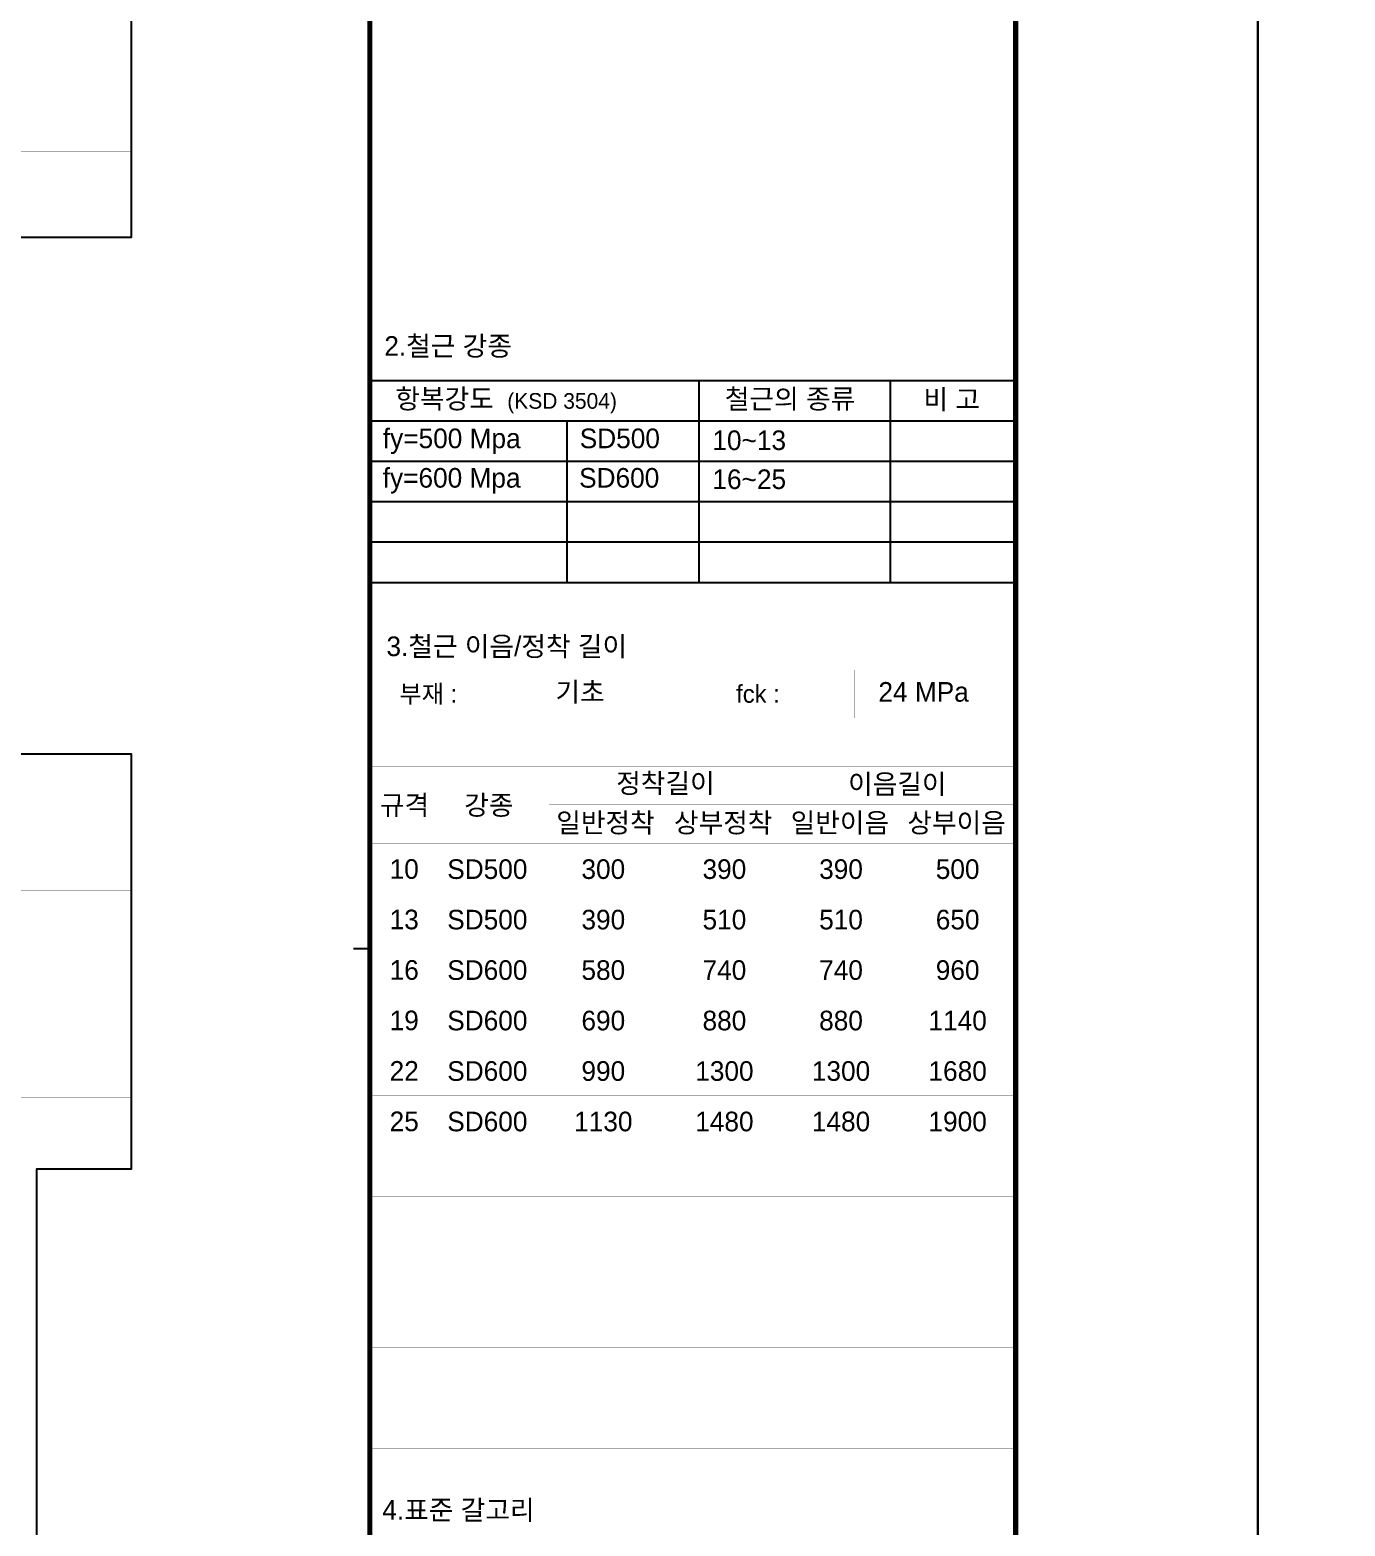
# Model space of a CAD drawing. Header units: millimetres. Extents: x 262481 to 2519995, y -394348 to 364571.
# Drawn here: x 507813 to 517333, y -170422 to -159596 of the extents above; entities that cross this region are included whole.
import ezdxf
from ezdxf.enums import TextEntityAlignment as Align

# ---------------------------------------------------------------- set-up
doc = ezdxf.new("R2010")
doc.units = ezdxf.units.MM
doc.header["$LTSCALE"] = 65
doc.layers.add('XREBAR', color=1, linetype='Continuous')
doc.layers.add('버림', color=8, linetype='Continuous')
doc.styles.add('XRebarSheet', font='Hmkmrhd_0.ttf')

# ---------------------------------------------------------------- blocks, each defined once
blk = doc.blocks.new('dhs_sheet2e')
at = {"color": 7}
for p, q in [((73013.1, 36694), (81003.6, 36694)), ((77085.8, 36694), (77085.8, 34197)), ((79453.7, 36694), (79453.7, 34197)), ((73013.1, 36194.6), (81003.6, 36194.6)), ((75452.6, 36194.6), (75452.6, 34197)), ((73013.1, 35695.2), (81003.6, 35695.2)), ((73013.1, 35195.8), (81003.6, 35195.8)), ((73013.1, 34696.4), (81003.6, 34696.4)), ((73013.1, 34197), (81003.6, 34197)), ((73013.1, 29664.7), (72813.3, 29664.7))]:
    blk.add_line(p, q, dxfattribs=at)
blk.add_lwpolyline([(84000, 0), (84000, 59329.4), (0, 59329.4), (0, 0)], close=True, dxfattribs=at)
at = {"color": 30, "const_width": 64.9}
blk.add_lwpolyline([(81003.6, 57331.7), (2996.4, 57331.7), (2996.4, 1997.6), (81003.6, 1997.6)], close=True, dxfattribs=at)
at = {"color": 30}
for points, const_width in [([(73013.1, 1997.6), (73013.1, 57331.7)], 64.9), ([(73013.1, 37482.7), (81003.6, 37482.7)], 1.25)]:
    blk.add_lwpolyline(points, dxfattribs=dict(at, const_width=const_width))
at = {"ltscale": 2, "const_width": 1.25}
for points in [[(73013.1, 36694), (73013.1, 34197)], [(81003.6, 36694), (81003.6, 34197)], [(73013.1, 33114.4), (73013.1, 32518)], [(81003.6, 32518), (81003.6, 33114.4)], [(73013.1, 31595.4), (73013.1, 23480)], [(81003.6, 23480), (81003.6, 31595.4)]]:
    blk.add_lwpolyline(points, dxfattribs=at)
at = {"color": 7, "const_width": 1.25}
for points in [[(73013.1, 33114.4), (81003.6, 33114.4)], [(75010.7, 32518), (75010.7, 33114.4)], [(77008.3, 33114.4), (77008.3, 32518)], [(79005.9, 32518), (79005.9, 33114.4)], [(73013.1, 32518), (81003.6, 32518)], [(73013.1, 31920), (81003.6, 31920)], [(73839.2, 31920), (73839.2, 23480)], [(75231.7, 31920), (75231.7, 23480)], [(78117.6, 31920), (78117.6, 23480)], [(75231.7, 31445.6), (81003.6, 31445.6)], [(76674.7, 31445.6), (76674.7, 23480)], [(79560.6, 31445.6), (79560.6, 23480)], [(73013.1, 30971.1), (81003.6, 30971.1)], [(73013.1, 30346.9), (81003.6, 30346.9)], [(73013.1, 29722.6), (81003.6, 29722.6)], [(73013.1, 29098.3), (81003.6, 29098.3)], [(73013.1, 28474.1), (81003.6, 28474.1)], [(73013.1, 27849.8), (81003.6, 27849.8)], [(73013.1, 27225.6), (81003.6, 27225.6)], [(73013.1, 26601.3), (81003.6, 26601.3)], [(73013.1, 25977.1), (81003.6, 25977.1)], [(73013.1, 25352.8), (81003.6, 25352.8)], [(73013.1, 24728.5), (81003.6, 24728.5)], [(73013.1, 24104.3), (81003.6, 24104.3)], [(73013.1, 23480), (81003.6, 23480)]]:
    blk.add_lwpolyline(points, dxfattribs=at)
at = {"color": 7, "ltscale": 2, "const_width": 1.25}
blk.add_lwpolyline([(77008.3, 32518), (77008.3, 33114.4)], dxfattribs=at)
at = {"color": 7, "style": 'XRebarSheet'}
for s, height, p in [('2.철근 강종', 242.71, (73193, 37000.1)), ('3.철근 이음/정착 길이', 242.711, (73219.2, 33284.8)), ('4.표준 갈고리', 242.71, (73168.2, 22602.8))]:
    blk.add_text(s, height=height, dxfattribs=at).set_placement(p)
at = {"color": 3, "style": 'XRebarSheet'}
for s, height, p in [('항복강도', 242.71, (73329, 36346.4)), ('(KSD 3504)', 194.17, (74714.3, 36344.3)), ('철근의 종류', 242.71, (77406.6, 36345.3)), ('비 고', 242.71, (79864.2, 36338.4)), ('부재 :', 220, (73378.9, 32707.9)), ('fck :', 220, (77546.2, 32707.9)), ('규격', 242.71, (73138.4, 31320.7)), ('강종', 242.71, (74182, 31320.7))]:
    blk.add_text(s, height=height, dxfattribs=at).set_placement(p)
blk = doc.blocks.new('xdfndgns')
at = {"color": 3, "linetype": 'ByBlock'}
blk.add_lwpolyline([(18330, 0), (21330, 0), (21330, 1785), (24535, 1785), (24535, 0), (27435, 0), (27435, -600), (38160, -600), (38160, 2400), (37075, 2400), (37075, 6350), (38160, 6350), (38160, 9350), (37475, 9350), (37475, 13090), (38160, 13090), (38160, 16090), (36725, 16090), (36725, 19830), (38160, 19830), (38160, 22830)], dxfattribs=at)

msp = doc.modelspace()

# ---------------------------------------------------------------- linework, layer by layer
at = {"layer": 'XREBAR', "color": 171, "linetype": 'Continuous', "const_width": 1}
for points in [[(502549.1, -160511.4), (502549.1, -160511.4), (503774.1, -160511.4), (503792.8, -160506.3), (503806.6, -160492.6), (503811.6, -160473.9), (508549.1, -160473.9), (508549.1, -160473.9)], [(503249.1, -165858.9), (503249.1, -165858.9), (504314.1, -165858.9), (504332.8, -165853.8), (504346.6, -165840.1), (504351.6, -165821.4), (508549.1, -165821.4), (508549.1, -165821.4)], [(502549.1, -167356.4), (502549.1, -167356.4), (503824.1, -167356.4), (503842.8, -167351.3), (503856.6, -167337.6), (503861.6, -167318.9), (508549.1, -167318.9), (508549.1, -167318.9)], [(502564.1, -168681.4), (502564.1, -168681.4), (503824.1, -168681.4), (503842.8, -168676.3), (503856.6, -168662.6), (503861.6, -168643.9), (507864.1, -168643.9), (507864.1, -168643.9)]]:
    msp.add_lwpolyline(points, dxfattribs=at).dxf.unprotected_set("ltscale", 0)

# ---------------------------------------------------------------- block references
at = {"color": 255, "xscale": 0.5849999991953608, "yscale": 0.5849999991953608, "zscale": 0.5849999991953608}
for p in [(467560.9, -183599), (516700.9, -183599)]:
    msp.add_blockref('dhs_sheet2e', p, dxfattribs=at)
at = {"layer": '버림'}
msp.add_blockref('xdfndgns', (470389.1, -180926.4), dxfattribs=at)

# ---------------------------------------------------------------- texts
at = {"color": 3, "style": 'XRebarSheet'}
for s, p in [('fy=500 Mpa', (510368, -162622.8)), ('SD500', (511793.2, -162622.9)), ('10~13', (512753.4, -162636.4)), ('fy=600 Mpa', (510367.4, -162908.4)), ('SD600', (511788.6, -162908.4)), ('16~25', (512753.9, -162918.4)), ('기초', (511618, -164457.3)), ('24 MPa', (513955.2, -164457.3))]:
    msp.add_text(s, height=141.99, dxfattribs=at).set_placement(p)
for s, p in [('정착길이', (512413.5, -165047)), ('이음길이', (514091.9, -165052.3)), ('일반정착', (511979.5, -165332.7)), ('상부정착', (512831.7, -165332.7)), ('일반이음', (513676.3, -165332.7)), ('상부이음', (514521.2, -165332.7)), ('10', (510522.7, -165667.9)), ('SD500', (511124.5, -165668.8)), ('300', (511964, -165668.8)), ('390', (512840.5, -165668.8)), ('390', (513684.6, -165668.8)), ('500', (514528.8, -165668.8)), ('13', (510522.7, -166033.1)), ('SD500', (511124.5, -166034)), ('390', (511964, -166034)), ('510', (512840.5, -166034)), ('510', (513684.6, -166034)), ('650', (514528.8, -166034)), ('16', (510522.7, -166398.3)), ('SD600', (511124.5, -166399.2)), ('580', (511964, -166399.2)), ('740', (512840.5, -166399.2)), ('740', (513684.6, -166399.2)), ('960', (514528.8, -166399.2)), ('19', (510522.7, -166763.5)), ('SD600', (511124.5, -166764.4)), ('690', (511964, -166764.4)), ('880', (512840.5, -166764.4)), ('880', (513684.6, -166764.4)), ('1140', (514528.8, -166764.4)), ('22', (510522.7, -167128.7)), ('SD600', (511124.5, -167129.6)), ('990', (511964, -167129.6)), ('1300', (512840.5, -167129.6)), ('1300', (513684.6, -167129.6)), ('1680', (514528.8, -167129.6)), ('25', (510522.7, -167493.9)), ('SD600', (511124.5, -167494.8)), ('1130', (511964, -167494.8)), ('1480', (512840.5, -167494.8)), ('1480', (513684.6, -167494.8)), ('1900', (514528.8, -167494.8))]:
    msp.add_text(s, height=141.99, dxfattribs=at).set_placement(p, align=Align.MIDDLE_CENTER)

doc.saveas('drawing.dxf')
